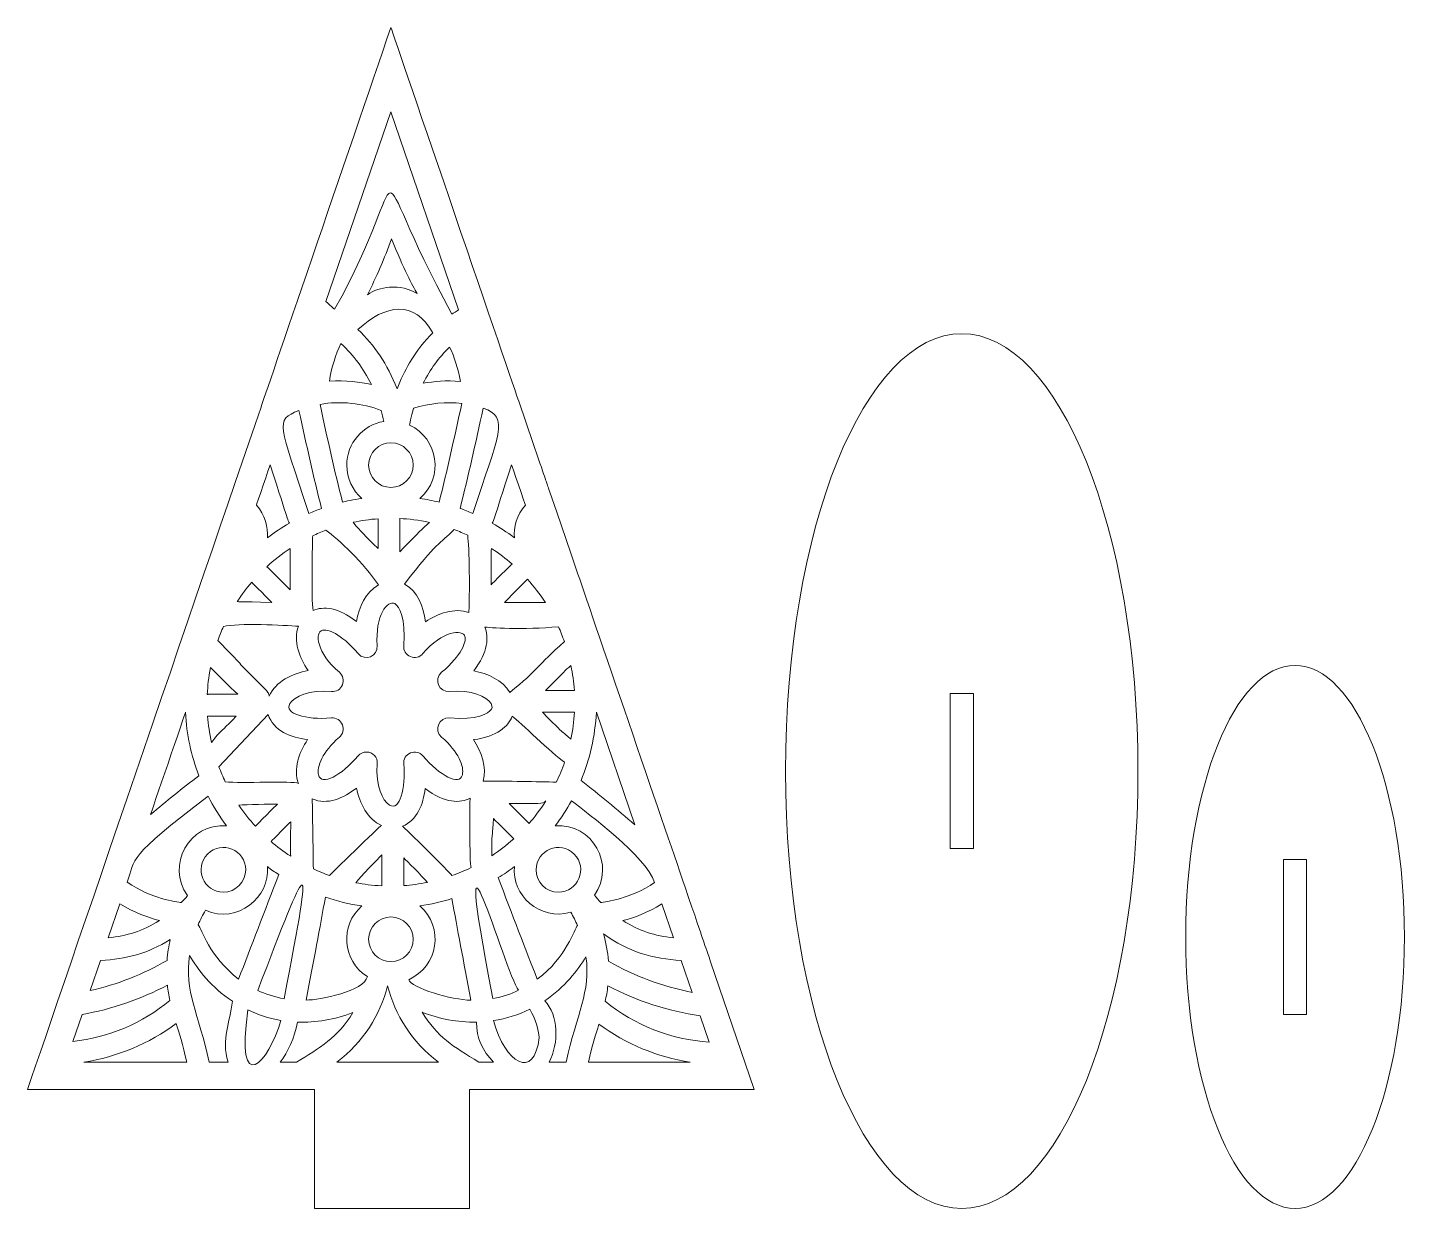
# Model space of a CAD drawing. Header units: inches. Extents: x 370 to 548, y -152 to 0.
import ezdxf

# ---------------------------------------------------------------- set-up
doc = ezdxf.new("R2010")
doc.units = ezdxf.units.IN
doc.header["$MEASUREMENT"] = 0
doc.layers.add('_U+0421_U+043B_U+043E_U+0439 1', color=7, linetype='Continuous')

msp = doc.modelspace()

# ---------------------------------------------------------------- linework, layer by layer
at = {"layer": '_U+0421_U+043B_U+043E_U+0439 1', "color": 1, "lineweight": 5, "true_color": 0xff0000}
for points in [[(491.85, -105.96), (491.85, -85.96), (488.85, -85.96), (488.85, -105.96), (491.85, -105.96)], [(534.88, -127.36), (534.88, -107.36), (531.88, -107.36), (531.88, -127.36), (534.88, -127.36)]]:
    msp.add_lwpolyline(points, dxfattribs=at)
for points, knots in [([(454.57, -110.8), (452.87, -105.83), (442.95, -76.87), (440.79, -70.54), (440.79, -70.54), (439.85, -67.83), (439.85, -67.83), (439.85, -67.83), (438.05, -62.56), (438.05, -62.56), (438.05, -62.56), (437.12, -59.85), (437.12, -59.85), (436.61, -58.36), (436.92, -59.26), (435.65, -55.56), (435.65, -55.56), (435.02, -53.7), (435.02, -53.7), (435.02, -53.7), (435.02, -53.7), (435.02, -53.7), (435.02, -53.7), (433.13, -48.2), (433.13, -48.2), (432.6, -46.66), (417.3, -1.96), (416.63, 0), (411.43, -15.18), (400.27, -47.78), (399.86, -48.99), (399.86, -48.99), (399.86, -49), (399.86, -49), (392.07, -71.71), (374.47, -123.15), (369.71, -137.03), (369.71, -137.03), (406.76, -137.03), (406.76, -137.03), (406.76, -137.03), (406.76, -152.4), (406.76, -152.4), (406.76, -152.4), (426.76, -152.4), (426.76, -152.4), (426.76, -152.4), (426.76, -137.03), (426.76, -137.03), (426.76, -137.03), (463.55, -137.03), (463.55, -137.03), (463.55, -137.03), (457.92, -120.59), (457.92, -120.59), (456.7, -117.03), (457.49, -119.32), (454.57, -110.8)], [0, 0, 0, 0, 1, 1, 1, 2, 2, 2, 3, 3, 3, 4, 4, 4, 5, 5, 5, 6, 6, 6, 7, 7, 7, 8, 8, 8, 9, 9, 9, 10, 10, 10, 11, 11, 11, 12, 12, 12, 13, 13, 13, 14, 14, 14, 15, 15, 15, 16, 16, 16, 17, 17, 17, 18, 18, 18, 19, 19, 19, 19]), ([(408.25, -35.37), (408.25, -35.37), (416.63, -10.89), (416.63, -10.89), (416.63, -10.89), (425.38, -36.44), (425.38, -36.44), (425.23, -36.56), (424.66, -36.87), (424.52, -36.99), (412.58, -15.25), (420.18, -17.22), (409.36, -36.35), (409, -36.04), (408.94, -35.99), (408.25, -35.37), (408.25, -35.37), (408.25, -35.37), (408.25, -35.37)], [0, 0, 0, 0, 1, 1, 1, 2, 2, 2, 3, 3, 3, 4, 4, 4, 5, 5, 5, 6, 6, 6, 6]), ([(413.6, -34.49), (414.76, -32.2), (415.81, -29.79), (416.71, -27.27), (418.31, -31.2), (419.41, -33.29), (420.02, -34.33), (418.29, -33.36), (417.23, -33.47), (416.43, -33.52), (415.45, -33.63), (414.36, -33.89), (413.6, -34.49)], [0, 0, 0, 0, 1, 1, 1, 2, 2, 2, 3, 3, 3, 4, 4, 4, 4]), ([(412.38, -38.98), (412.38, -38.98), (412.38, -38.98), (412.38, -38.98), (415.89, -35.67), (419.75, -35.16), (422.04, -39.4), (421, -40.45), (419.98, -41.67), (419.05, -43.26), (418.41, -44.34), (417.87, -45.46), (417.42, -46.62), (416.18, -43.38), (414.49, -41.01), (412.38, -38.98)], [0, 0, 0, 0, 1, 1, 1, 2, 2, 2, 3, 3, 3, 4, 4, 4, 5, 5, 5, 5]), ([(414.11, -46.08), (412.65, -45.74), (410.79, -45.49), (408.7, -45.64), (408.93, -43.92), (409.54, -42.08), (410.18, -40.79), (411.9, -42.4), (413.04, -43.91), (414.11, -46.08)], [0, 0, 0, 0, 1, 1, 1, 2, 2, 2, 3, 3, 3, 3]), ([(490.35, -152.4), (477.78, -152.4), (467.59, -127.13), (467.59, -95.96), (467.59, -64.78), (477.78, -39.51), (490.35, -39.51), (502.91, -39.51), (513.1, -64.78), (513.1, -95.96), (513.1, -127.13), (502.91, -152.4), (490.35, -152.4)], [0, 0, 0, 0, 1, 1, 1, 2, 2, 2, 3, 3, 3, 4, 4, 4, 4]), ([(420.81, -45.91), (421.72, -44.09), (422.75, -42.66), (424.21, -41.23), (424.85, -42.59), (425.31, -43.96), (425.6, -45.66), (423.81, -45.51), (422.18, -45.66), (420.81, -45.91)], [0, 0, 0, 0, 1, 1, 1, 2, 2, 2, 3, 3, 3, 3]), ([(404.76, -49.42), (405.75, -53.93), (406.63, -58.03), (407.68, -62.06), (407.68, -62.06), (407.68, -62.06), (407.68, -62.06), (407.13, -62.26), (406.58, -62.48), (406.04, -62.71), (402.19, -50.95), (401.56, -50.7), (404.76, -49.42)], [0, 0, 0, 0, 1, 1, 1, 2, 2, 2, 3, 3, 3, 4, 4, 4, 4]), ([(415.37, -49.41), (415.5, -49.88), (415.62, -50.36), (415.72, -50.84), (413.01, -51.28), (410.93, -53.64), (410.93, -56.47), (410.93, -58.19), (411.69, -59.73), (412.89, -60.77), (411.84, -60.92), (410.7, -61.16), (410.39, -61.25), (409.35, -57.24), (408.46, -53.13), (407.48, -48.64), (410.1, -48.15), (412.99, -48.49), (415.37, -49.41)], [0, 0, 0, 0, 1, 1, 1, 2, 2, 2, 3, 3, 3, 4, 4, 4, 5, 5, 5, 6, 6, 6, 6]), ([(422.85, -61.25), (422.04, -61.05), (421.21, -60.89), (420.37, -60.77), (423.49, -58.07), (422.78, -53.05), (419.04, -51.3), (419.04, -51.06), (419.42, -49.58), (419.55, -49.13), (421.6, -48.48), (423.82, -48.27), (425.79, -48.51), (424.78, -53.09), (423.9, -57.22), (422.85, -61.25)], [0, 0, 0, 0, 1, 1, 1, 2, 2, 2, 3, 3, 3, 4, 4, 4, 5, 5, 5, 5]), ([(427.2, -62.71), (426.67, -62.47), (426.12, -62.25), (425.56, -62.05), (426.64, -57.92), (427.54, -53.7), (428.55, -49.12), (432.03, -50.28), (430.55, -52.5), (427.2, -62.71)], [0, 0, 0, 0, 1, 1, 1, 2, 2, 2, 3, 3, 3, 3]), ([(419.51, -56.47), (419.51, -58.06), (418.22, -59.35), (416.63, -59.35), (415.04, -59.35), (413.75, -58.06), (413.75, -56.47), (413.75, -54.88), (415.04, -53.59), (416.63, -53.59), (418.22, -53.59), (419.51, -54.88), (419.51, -56.47)], [0, 0, 0, 0, 1, 1, 1, 2, 2, 2, 3, 3, 3, 4, 4, 4, 4]), ([(401.03, -56.45), (403.51, -64.06), (403.36, -63.7), (403.53, -63.97), (402.55, -64.53), (401.62, -65.13), (400.68, -65.84), (400.82, -64.51), (400.36, -62.87), (399.26, -61.64), (399.26, -61.63), (401.03, -56.46), (401.03, -56.45)], [0, 0, 0, 0, 1, 1, 1, 2, 2, 2, 3, 3, 3, 4, 4, 4, 4]), ([(434, -61.64), (432.89, -62.89), (432.44, -64.53), (432.58, -65.84), (431.56, -65.08), (430.69, -64.52), (429.72, -63.96), (429.88, -63.7), (429.73, -64.06), (432.22, -56.42), (432.22, -56.43), (434, -61.63), (434, -61.64)], [0, 0, 0, 0, 1, 1, 1, 2, 2, 2, 3, 3, 3, 4, 4, 4, 4]), ([(415, -63.39), (414.95, -63.62), (414.97, -63.52), (414.97, -67.24), (413.18, -65.45), (412.82, -65.13), (411.74, -63.85), (412.8, -63.63), (413.89, -63.47), (415, -63.39)], [0, 0, 0, 0, 1, 1, 1, 2, 2, 2, 3, 3, 3, 3]), ([(417.79, -67.64), (417.79, -63.49), (417.81, -63.63), (417.75, -63.36), (418.92, -63.41), (420.26, -63.57), (421.6, -63.86), (420.39, -64.91), (420.84, -64.6), (417.79, -67.64)], [0, 0, 0, 0, 1, 1, 1, 2, 2, 2, 3, 3, 3, 3]), ([(415.01, -71.94), (413.37, -72.88), (412.52, -74.8), (412.19, -76.66), (409.84, -74.79), (407.87, -74.68), (406.58, -75.22), (406.32, -73.78), (406.51, -66.16), (406.53, -65.6), (407.1, -65.33), (407.67, -65.1), (408.25, -64.87), (409.86, -66.03), (413.19, -69.15), (415.01, -71.94)], [0, 0, 0, 0, 1, 1, 1, 2, 2, 2, 3, 3, 3, 4, 4, 4, 5, 5, 5, 5]), ([(426.58, -65.92), (426.83, -67.48), (426.78, -74.76), (426.69, -75.5), (424.85, -74.84), (422.7, -75.59), (421.08, -76.7), (420.85, -74.77), (420.1, -72.72), (418.39, -71.82), (422.61, -66.31), (422.91, -66.68), (424.81, -64.8), (425.41, -65.02), (425.99, -65.26), (426.57, -65.53), (426.55, -65.66), (426.55, -65.79), (426.58, -65.92)], [0, 0, 0, 0, 1, 1, 1, 2, 2, 2, 3, 3, 3, 4, 4, 4, 5, 5, 5, 6, 6, 6, 6]), ([(403.62, -67.22), (403.62, -67.22), (403.62, -71.81), (403.62, -72.55), (403.45, -72.39), (400.8, -69.71), (400.6, -69.58), (401.54, -68.71), (402.56, -67.93), (403.62, -67.22)], [0, 0, 0, 0, 1, 1, 1, 2, 2, 2, 3, 3, 3, 3]), ([(429.62, -67.22), (430.66, -67.9), (431.44, -68.51), (432.28, -69.24), (432.09, -69.37), (429.74, -71.75), (429.57, -71.91), (429.57, -67.19), (429.55, -68.22), (429.62, -67.22)], [0, 0, 0, 0, 1, 1, 1, 2, 2, 2, 3, 3, 3, 3]), ([(398.67, -71.57), (398.81, -71.76), (401.09, -74.02), (401.26, -74.18), (396.73, -74.1), (397.14, -74.11), (396.78, -74.08), (397.42, -73.09), (397.99, -72.37), (398.67, -71.57)], [0, 0, 0, 0, 1, 1, 1, 2, 2, 2, 3, 3, 3, 3]), ([(436.58, -74.22), (436.58, -74.22), (436.01, -74.19), (431.28, -74.19), (431.45, -74.03), (434.12, -71.38), (434.25, -71.19), (435.1, -72.14), (435.82, -73.04), (436.58, -74.22)], [0, 0, 0, 0, 1, 1, 1, 2, 2, 2, 3, 3, 3, 3]), ([(424.21, -89.1), (422.85, -88.99), (422.13, -90.69), (423.18, -91.59), (425.38, -93.44), (426.11, -95.41), (425.86, -96.45), (425.51, -97.91), (422.92, -96.55), (420.77, -94), (420.37, -93.53), (419.72, -93.37), (419.15, -93.61), (418.58, -93.84), (418.23, -94.41), (418.29, -95.03), (418.55, -98.2), (417.78, -101.16), (416.45, -100.35), (415.53, -99.78), (414.64, -97.87), (414.87, -95.03), (414.95, -94.19), (414.28, -93.5), (413.47, -93.5), (413.06, -93.5), (412.67, -93.67), (412.39, -94), (410.23, -96.55), (407.64, -97.91), (407.29, -96.46), (407.05, -95.42), (407.78, -93.45), (409.98, -91.59), (410.45, -91.19), (410.61, -90.54), (410.37, -89.97), (410.14, -89.4), (409.57, -89.05), (408.95, -89.1), (405.62, -89.38), (402.8, -88.52), (403.6, -87.24), (404.16, -86.33), (406.08, -85.45), (408.95, -85.69), (409.56, -85.75), (410.14, -85.4), (410.37, -84.83), (410.61, -84.26), (410.45, -83.61), (409.98, -83.21), (407.02, -80.71), (406.78, -78.04), (407.78, -77.78), (408.42, -77.63), (410.11, -78.1), (412.39, -80.8), (413.28, -81.85), (414.99, -81.14), (414.87, -79.77), (414.55, -75.87), (416.24, -73.8), (417.13, -74.35), (417.7, -74.7), (418.58, -76.23), (418.29, -79.77), (418.23, -80.38), (418.58, -80.96), (419.15, -81.19), (419.72, -81.43), (420.37, -81.27), (420.77, -80.8), (423.29, -77.82), (425.94, -77.61), (426.19, -78.6), (426.35, -79.24), (425.88, -80.93), (423.18, -83.21), (422.13, -84.1), (422.85, -85.81), (424.21, -85.69), (427.08, -85.45), (428.99, -86.33), (429.56, -87.25), (429.81, -87.66), (429.67, -87.88), (429.61, -87.98), (429.27, -88.54), (427.74, -89.4), (424.21, -89.1)], [0, 0, 0, 0, 1, 1, 1, 2, 2, 2, 3, 3, 3, 4, 4, 4, 5, 5, 5, 6, 6, 6, 7, 7, 7, 8, 8, 8, 9, 9, 9, 10, 10, 10, 11, 11, 11, 12, 12, 12, 13, 13, 13, 14, 14, 14, 15, 15, 15, 16, 16, 16, 17, 17, 17, 18, 18, 18, 19, 19, 19, 20, 20, 20, 21, 21, 21, 22, 22, 22, 23, 23, 23, 24, 24, 24, 25, 25, 25, 26, 26, 26, 27, 27, 27, 28, 28, 28, 29, 29, 29, 30, 30, 30, 30]), ([(395.01, -77.3), (396.82, -76.81), (402.91, -77.14), (404.68, -77.27), (404.02, -79.1), (404.77, -81.33), (405.95, -82.99), (403.89, -83.35), (401.75, -84.4), (400.92, -86.28), (400.92, -86.28), (400.92, -86.28), (400.92, -86.28), (400.92, -86.28), (400.92, -86.28), (400.92, -86.29), (400.82, -85.7), (400.84, -85.83), (397.27, -82.26), (397.11, -81.95), (394.53, -79.35), (394.28, -79.1), (394.49, -78.49), (394.74, -77.89), (395.01, -77.3)], [0, 0, 0, 0, 1, 1, 1, 2, 2, 2, 3, 3, 3, 4, 4, 4, 5, 5, 5, 6, 6, 6, 7, 7, 7, 8, 8, 8, 8]), ([(438.26, -77.32), (438.55, -77.94), (438.8, -78.59), (439.03, -79.25), (435.46, -82.44), (435.74, -82.76), (431.98, -85.81), (431.03, -84.23), (429.14, -83.35), (427.32, -83.02), (429.22, -80.6), (429.29, -78.63), (428.74, -77.37), (429.1, -77.42), (433.8, -77.79), (438.26, -77.32)], [0, 0, 0, 0, 1, 1, 1, 2, 2, 2, 3, 3, 3, 4, 4, 4, 5, 5, 5, 5]), ([(393.33, -82.57), (394.48, -83.76), (395.67, -84.92), (396.88, -86.05), (392.67, -86.05), (393.14, -86.04), (392.92, -86.06), (392.98, -84.91), (393.07, -83.95), (393.33, -82.57)], [0, 0, 0, 0, 1, 1, 1, 2, 2, 2, 3, 3, 3, 3]), ([(439.88, -82.35), (440.1, -83.4), (440.25, -84.46), (440.32, -85.55), (440.16, -85.54), (436.76, -85.55), (436.59, -85.55), (436.74, -85.4), (439.21, -82.94), (439.34, -82.78), (439.52, -82.67), (439.72, -82.49), (439.88, -82.35)], [0, 0, 0, 0, 1, 1, 1, 2, 2, 2, 3, 3, 3, 4, 4, 4, 4]), ([(533.38, -152.4), (525.58, -152.4), (519.26, -136.71), (519.26, -117.36), (519.26, -98), (525.58, -82.31), (533.38, -82.31), (541.19, -82.31), (547.51, -98), (547.51, -117.36), (547.51, -136.71), (541.19, -152.4), (533.38, -152.4)], [0, 0, 0, 0, 1, 1, 1, 2, 2, 2, 3, 3, 3, 4, 4, 4, 4]), ([(390.11, -88.36), (390.25, -91.3), (390.84, -93.91), (391.83, -96.56), (389.71, -98.16), (387.62, -99.84), (385.59, -101.56), (385.6, -101.54), (390.1, -88.39), (390.11, -88.36)], [0, 0, 0, 0, 1, 1, 1, 2, 2, 2, 3, 3, 3, 3]), ([(393.47, -92.27), (393.2, -91.05), (393.05, -89.98), (392.97, -88.86), (393.19, -88.88), (392.51, -88.87), (396.67, -88.87), (393.76, -91.78), (394.46, -90.95), (393.47, -92.27)], [0, 0, 0, 0, 1, 1, 1, 2, 2, 2, 3, 3, 3, 3]), ([(404.68, -97.55), (403.93, -97.17), (397.29, -97.58), (395.24, -97.33), (394.93, -96.7), (394.67, -96.05), (394.42, -95.39), (394.42, -95.39), (400.78, -88.65), (400.78, -88.65), (401.47, -90.75), (403.68, -91.64), (405.88, -91.9), (404.75, -93.53), (404.01, -95.72), (404.68, -97.55)], [0, 0, 0, 0, 1, 1, 1, 2, 2, 2, 3, 3, 3, 4, 4, 4, 5, 5, 5, 5]), ([(432.3, -88.87), (433.27, -89.59), (437.43, -93.73), (439.06, -94.82), (438.76, -95.69), (438.4, -96.54), (437.99, -97.38), (435.71, -97.32), (431.59, -97.25), (428.56, -97.25), (429.05, -95.47), (428.34, -93.44), (427.28, -91.9), (430.38, -91.54), (431.82, -90.16), (432.3, -88.87)], [0, 0, 0, 0, 1, 1, 1, 2, 2, 2, 3, 3, 3, 4, 4, 4, 5, 5, 5, 5]), ([(439.87, -91.85), (437.56, -89.73), (440.42, -92.59), (436.2, -88.37), (436.33, -88.37), (440.2, -88.37), (440.33, -88.36), (440.27, -89.53), (440.11, -90.7), (439.87, -91.85)], [0, 0, 0, 0, 1, 1, 1, 2, 2, 2, 3, 3, 3, 3]), ([(443.16, -88.36), (443.16, -88.36), (448.13, -102.88), (448.13, -102.88), (445.88, -100.91), (443.55, -99), (441.18, -97.19), (442.32, -94.45), (443, -91.47), (443.16, -88.36)], [0, 0, 0, 0, 1, 1, 1, 2, 2, 2, 3, 3, 3, 3]), ([(433.12, -124.25), (432.15, -124.71), (431.05, -125.08), (429.8, -125.31), (423.93, -95.06), (431.34, -121.95), (433.12, -124.25)], [0, 0, 0, 0, 1, 1, 1, 2, 2, 2, 2]), ([(389.57, -112.92), (388.97, -112.86), (385.72, -112.45), (382.59, -110.31), (383.67, -107.17), (382.45, -107.26), (393.02, -99.2), (393.71, -100.55), (394.51, -101.82), (395.41, -103.01), (390.59, -102.65), (387.55, -108.11), (390.37, -112.02), (390.11, -112.33), (389.85, -112.63), (389.57, -112.92)], [0, 0, 0, 0, 1, 1, 1, 2, 2, 2, 3, 3, 3, 4, 4, 4, 5, 5, 5, 5]), ([(406.47, -99.53), (408.38, -100.41), (410.55, -99.44), (412.2, -98.14), (412.58, -100.15), (413.6, -102.12), (415.43, -102.99), (415.11, -103.12), (408.75, -109.35), (408.69, -109.43), (408.02, -109.19), (407.32, -108.9), (406.62, -108.58), (406.62, -108.52), (406.49, -99.62), (406.47, -99.53)], [0, 0, 0, 0, 1, 1, 1, 2, 2, 2, 3, 3, 3, 4, 4, 4, 5, 5, 5, 5]), ([(424.5, -109.44), (424.35, -109.12), (418.3, -103.18), (418.12, -103.08), (420.01, -102.29), (420.81, -100.25), (421.06, -98.22), (423.56, -100.15), (425.63, -100.12), (426.87, -99.44), (426.78, -99.8), (426.78, -107.85), (426.98, -108.42), (426.18, -108.81), (425.36, -109.14), (424.5, -109.44)], [0, 0, 0, 0, 1, 1, 1, 2, 2, 2, 3, 3, 3, 4, 4, 4, 5, 5, 5, 5]), ([(396.99, -100.37), (397.96, -100.25), (401.1, -100.22), (401.98, -100.22), (401.82, -100.37), (399.28, -102.91), (399.13, -103.08), (398.36, -102.23), (397.67, -101.37), (396.99, -100.37)], [0, 0, 0, 0, 1, 1, 1, 2, 2, 2, 3, 3, 3, 3]), ([(431.92, -100.15), (435.94, -100.15), (436.13, -100.26), (436.64, -99.8), (436.64, -99.8), (436.65, -99.8), (436.65, -99.8), (435.95, -100.89), (435.11, -101.99), (434.47, -102.7), (434.32, -102.55), (432.08, -100.31), (431.92, -100.15)], [0, 0, 0, 0, 1, 1, 1, 2, 2, 2, 3, 3, 3, 4, 4, 4, 4]), ([(450.68, -110.34), (447.57, -112.45), (444.35, -112.86), (443.74, -112.92), (443.46, -112.62), (443.18, -112.31), (442.92, -111.99), (445.68, -108.09), (442.67, -102.65), (437.85, -103.01), (438.62, -102), (439.32, -100.92), (439.94, -99.79), (442.11, -101.47), (449.52, -106.94), (450.68, -110.34)], [0, 0, 0, 0, 1, 1, 1, 2, 2, 2, 3, 3, 3, 4, 4, 4, 5, 5, 5, 5]), ([(403.69, -102.5), (403.69, -104.26), (403.66, -106.29), (403.7, -106.95), (402.7, -106.31), (401.95, -105.71), (401.15, -105.04), (401.31, -104.88), (403.53, -102.66), (403.69, -102.5)], [0, 0, 0, 0, 1, 1, 1, 2, 2, 2, 3, 3, 3, 3]), ([(432.49, -104.7), (431.53, -105.57), (430.65, -106.23), (429.66, -106.88), (429.63, -103.27), (429.66, -106.16), (429.86, -102.07), (430.5, -102.72), (432.36, -104.57), (432.49, -104.7)], [0, 0, 0, 0, 1, 1, 1, 2, 2, 2, 3, 3, 3, 3]), ([(397.88, -108.69), (397.88, -110.29), (396.58, -111.58), (395, -111.58), (392.44, -111.58), (391.15, -108.47), (392.96, -106.66), (394.79, -104.84), (397.88, -106.16), (397.88, -108.69)], [0, 0, 0, 0, 1, 1, 1, 2, 2, 2, 3, 3, 3, 3]), ([(402.84, -125.33), (401.64, -125.13), (400.36, -124.71), (399.43, -124.26), (405.98, -107.32), (406.86, -104.61), (402.84, -125.33)], [0, 0, 0, 0, 1, 1, 1, 2, 2, 2, 2]), ([(438.26, -111.58), (436.68, -111.58), (435.38, -110.3), (435.38, -108.69), (435.38, -106.13), (438.5, -104.86), (440.3, -106.66), (442.11, -108.47), (440.81, -111.58), (438.26, -111.58)], [0, 0, 0, 0, 1, 1, 1, 2, 2, 2, 3, 3, 3, 3]), ([(391.74, -115.79), (392.02, -115.15), (392.34, -114.53), (392.71, -113.92), (396.81, -115.74), (401.1, -112.24), (400.68, -108.29), (401.16, -108.64), (401.65, -108.99), (402.14, -109.31), (400.35, -114.03), (398.58, -118.62), (396.97, -122.79), (393.06, -119.86), (392.28, -116.32), (391.74, -115.79)], [0, 0, 0, 0, 1, 1, 1, 2, 2, 2, 3, 3, 3, 4, 4, 4, 5, 5, 5, 5]), ([(412.11, -110.36), (412.11, -110.36), (412.79, -109.45), (415.47, -106.77), (415.47, -106.98), (415.47, -110.56), (415.47, -110.77), (414.19, -110.7), (413.17, -110.57), (412.11, -110.36)], [0, 0, 0, 0, 1, 1, 1, 2, 2, 2, 3, 3, 3, 3]), ([(418.29, -110.74), (418.29, -110.74), (418.29, -107.17), (418.29, -107.17), (418.65, -107.53), (420.56, -109.42), (421.36, -110.32), (420.32, -110.53), (419.31, -110.67), (418.29, -110.74)], [0, 0, 0, 0, 1, 1, 1, 2, 2, 2, 3, 3, 3, 3]), ([(430.48, -109.71), (431.21, -109.27), (431.9, -108.8), (432.58, -108.29), (432.19, -111.91), (435.82, -115.34), (439.86, -114.17), (440.19, -114.73), (440.47, -115.29), (440.72, -115.87), (440.32, -116.32), (439.36, -119.96), (435.52, -122.82), (434.05, -119.01), (432.27, -114.41), (430.48, -109.71)], [0, 0, 0, 0, 1, 1, 1, 2, 2, 2, 3, 3, 3, 4, 4, 4, 5, 5, 5, 5]), ([(381.65, -113.08), (383.48, -114.22), (385.29, -114.87), (386.73, -115.25), (384.58, -116.62), (382.53, -117.22), (380.14, -117.48), (380.14, -117.48), (381.65, -113.08), (381.65, -113.08)], [0, 0, 0, 0, 1, 1, 1, 2, 2, 2, 3, 3, 3, 3]), ([(408.17, -112.23), (409.68, -112.75), (411.27, -113.13), (412.89, -113.35), (410.01, -115.86), (410.35, -120.43), (413.59, -122.48), (413.2, -124.36), (407.43, -125.51), (405.68, -125.51), (406.68, -120.38), (407.47, -116.12), (408.17, -112.23)], [0, 0, 0, 0, 1, 1, 1, 2, 2, 2, 3, 3, 3, 4, 4, 4, 4]), ([(420.37, -113.35), (421.79, -113.16), (423.18, -112.84), (424.51, -112.42), (425.2, -116.26), (425.99, -120.46), (426.97, -125.52), (424.54, -125.52), (419.2, -123.91), (418.93, -122.88), (422.74, -121.19), (423.54, -116.1), (420.37, -113.35)], [0, 0, 0, 0, 1, 1, 1, 2, 2, 2, 3, 3, 3, 4, 4, 4, 4]), ([(453.12, -117.47), (450.73, -117.22), (448.71, -116.61), (446.59, -115.25), (448.01, -114.88), (449.81, -114.23), (451.63, -113.1), (451.63, -113.1), (453.12, -117.47), (453.12, -117.47)], [0, 0, 0, 0, 1, 1, 1, 2, 2, 2, 3, 3, 3, 3]), ([(416.63, -114.78), (418.22, -114.78), (419.51, -116.07), (419.51, -117.65), (419.51, -119.25), (418.22, -120.54), (416.63, -120.54), (415.04, -120.54), (413.75, -119.25), (413.75, -117.65), (413.75, -116.07), (415.04, -114.78), (416.63, -114.78)], [0, 0, 0, 0, 1, 1, 1, 2, 2, 2, 3, 3, 3, 4, 4, 4, 4]), ([(455.53, -124.51), (451.74, -123.78), (448.05, -122.41), (444.72, -120.49), (444.62, -119.26), (444.41, -118.11), (444.09, -116.97), (444.09, -116.97), (444.09, -116.97), (444.09, -116.97), (444.09, -116.97), (444.09, -116.96), (444.09, -116.96), (447.35, -119.35), (450.48, -120.15), (454.12, -120.39), (454.12, -120.39), (455.53, -124.51), (455.53, -124.51)], [0, 0, 0, 0, 1, 1, 1, 2, 2, 2, 3, 3, 3, 4, 4, 4, 5, 5, 5, 6, 6, 6, 6]), ([(379.14, -120.4), (382.48, -120.18), (385.18, -119.55), (388.14, -117.69), (387.94, -118.54), (387.79, -119.45), (387.72, -120.39), (384.65, -122.18), (381.28, -123.5), (377.8, -124.28), (377.8, -124.28), (379.14, -120.4), (379.14, -120.4)], [0, 0, 0, 0, 1, 1, 1, 2, 2, 2, 3, 3, 3, 4, 4, 4, 4]), ([(395.6, -133.51), (395.6, -133.51), (393.17, -133.51), (393.17, -133.51), (391.83, -127.32), (389.9, -124.3), (390.63, -119.76), (391.68, -121.57), (393.43, -123.87), (396.16, -125.66), (395.87, -128.46), (394.68, -130.45), (395.6, -133.51)], [0, 0, 0, 0, 1, 1, 1, 2, 2, 2, 3, 3, 3, 4, 4, 4, 4]), ([(439.26, -133.51), (439.26, -133.51), (437.07, -133.51), (437.07, -133.51), (438.34, -131.03), (438.31, -127.5), (436.49, -125.59), (439.08, -123.86), (440.78, -121.66), (441.82, -119.91), (442.47, -124.47), (440.61, -127.25), (439.26, -133.51)], [0, 0, 0, 0, 1, 1, 1, 2, 2, 2, 3, 3, 3, 4, 4, 4, 4]), ([(376.75, -127.37), (380.58, -126.69), (384.33, -125.41), (387.77, -123.59), (387.84, -124.27), (387.96, -124.92), (388.1, -125.56), (384.54, -128.51), (380.15, -130.35), (375.56, -130.84), (375.56, -130.84), (376.75, -127.37), (376.75, -127.37)], [0, 0, 0, 0, 1, 1, 1, 2, 2, 2, 3, 3, 3, 4, 4, 4, 4]), ([(409.65, -133.51), (413.09, -130.94), (415.25, -127.44), (416.21, -123.65), (417.16, -127.41), (419.31, -130.92), (422.78, -133.51), (422.78, -133.51), (409.65, -133.51), (409.65, -133.51)], [0, 0, 0, 0, 1, 1, 1, 2, 2, 2, 3, 3, 3, 3]), ([(444.3, -125.67), (444.45, -125.02), (444.57, -124.36), (444.65, -123.67), (448.37, -125.61), (452.43, -126.93), (456.57, -127.55), (456.57, -127.55), (456.57, -127.55), (456.57, -127.55), (456.57, -127.55), (457.73, -130.93), (457.73, -130.93), (452.83, -130.63), (448.1, -128.77), (444.3, -125.67)], [0, 0, 0, 0, 1, 1, 1, 2, 2, 2, 3, 3, 3, 4, 4, 4, 5, 5, 5, 5]), ([(398.16, -126.78), (399.47, -127.39), (400.79, -127.85), (402.43, -128.13), (400.87, -133.66), (396.53, -138.2), (398.16, -126.78)], [0, 0, 0, 0, 1, 1, 1, 2, 2, 2, 2]), ([(404.46, -133.51), (404.46, -133.51), (402.33, -133.51), (402.33, -133.51), (403.34, -132.22), (404.17, -130.45), (404.55, -128.35), (406.96, -128.43), (409.33, -128.04), (411.73, -127.12), (409.81, -130.32), (407.36, -131.75), (404.46, -133.51)], [0, 0, 0, 0, 1, 1, 1, 2, 2, 2, 3, 3, 3, 4, 4, 4, 4]), ([(427.97, -133.51), (424.7, -131.53), (422.6, -130.24), (420.66, -127.07), (422.88, -127.94), (425.22, -128.4), (427.69, -128.35), (427.65, -130.36), (428.49, -132.15), (429.9, -133.51), (429.9, -133.51), (427.97, -133.51), (427.97, -133.51)], [0, 0, 0, 0, 1, 1, 1, 2, 2, 2, 3, 3, 3, 4, 4, 4, 4]), ([(429.88, -128.16), (431.56, -127.9), (433.1, -127.4), (434.59, -126.68), (435.32, -128.05), (435.69, -129.29), (435.78, -130.33), (435.16, -135.96), (431.37, -133.64), (429.88, -128.16)], [0, 0, 0, 0, 1, 1, 1, 2, 2, 2, 3, 3, 3, 3]), ([(376.99, -133.51), (381.29, -132.85), (385.41, -131.14), (388.9, -128.52), (389.26, -129.7), (389.77, -131.26), (390.27, -133.51), (390.27, -133.51), (376.99, -133.51), (376.99, -133.51)], [0, 0, 0, 0, 1, 1, 1, 2, 2, 2, 3, 3, 3, 3]), ([(442.15, -133.51), (442.63, -131.38), (443.1, -129.92), (443.5, -128.62), (446.96, -131.18), (451.02, -132.86), (455.28, -133.51), (455.28, -133.51), (442.15, -133.51), (442.15, -133.51)], [0, 0, 0, 0, 1, 1, 1, 2, 2, 2, 3, 3, 3, 3])]:
    msp.add_open_spline(points, degree=3, knots=knots, dxfattribs=at)

doc.saveas('drawing.dxf')
